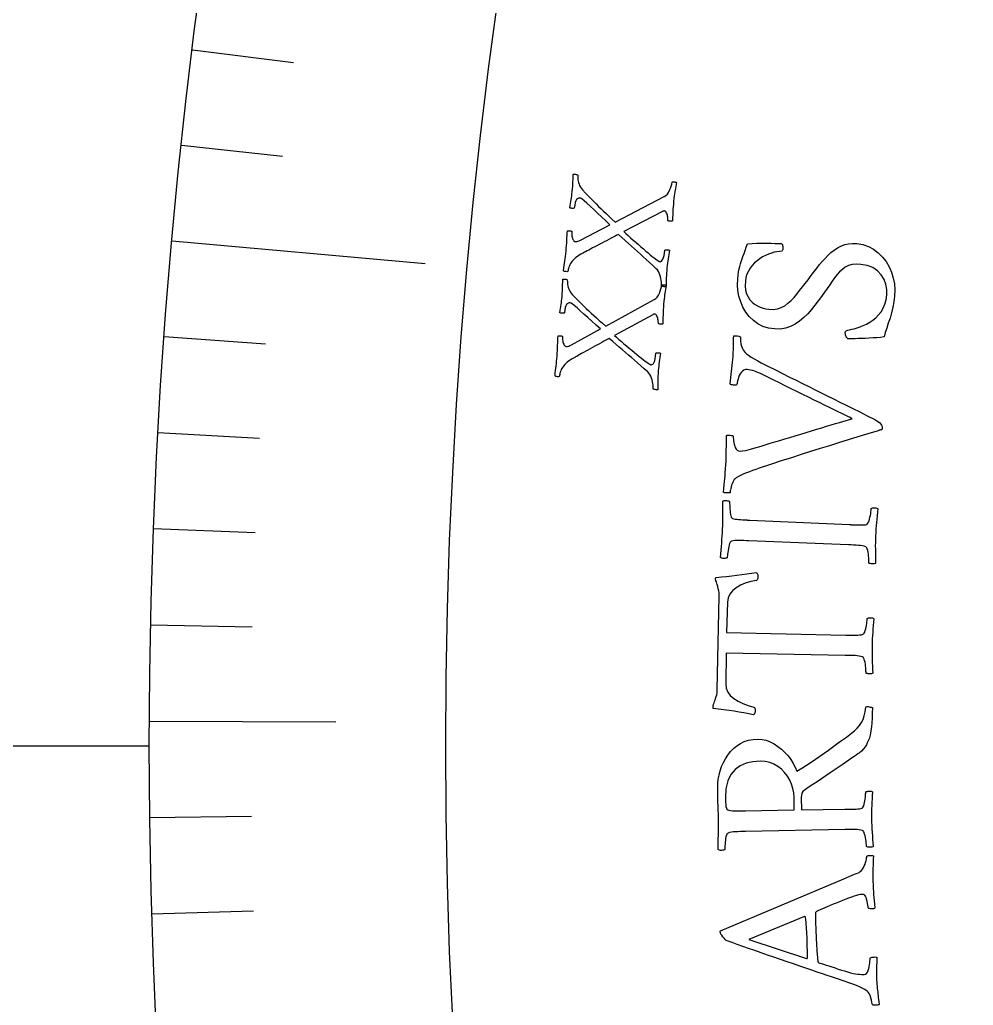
# Model space of a CAD drawing. Header units: millimetres. Extents: x -76 to 76, y -76 to 86.
# Drawn here: x -61.81 to -51.55, y -2.79 to 7.82 of the extents above; entities that cross this region are included whole.
import ezdxf

# ---------------------------------------------------------------- set-up
doc = ezdxf.new("R2010")
doc.units = ezdxf.units.MM
for name, color, linetype in [('CUT_OUTER', 1, 'Continuous'), ('ENGRAVE', 7, 'Continuous'), ('ENGRAVE_FINE', 8, 'Continuous'), ('TEXT', 5, 'Continuous')]:
    doc.layers.add(name, color=color, linetype=linetype)

msp = doc.modelspace()

# ---------------------------------------------------------------- linework, layer by layer
at = {"layer": 'CUT_OUTER'}
msp.add_arc((0.0001, -0.0001), 75.9999, 179.913117, 0.0001, dxfattribs=at)
at = {"layer": 'ENGRAVE'}
for points in [[(-60.1748, 5.4381), (-57.4499, 5.1919)], [(-60.4194, 0.2685), (-58.413, 0.2596)], [(-68.78, 0), (-60.42, 0)]]:
    msp.add_lwpolyline(points, dxfattribs=at)
for radius in [74.48, 74.48, 72.485, 68.78, 68.78, 65.854, 60.42, 60.42, 57.228]:
    msp.add_circle((0, 0), radius, dxfattribs=at)
at = {"layer": 'ENGRAVE_FINE'}
for points in [[(-59.9536, 7.4929), (-58.8676, 7.3571)], [(-60.0729, 6.4667), (-58.9848, 6.3496)], [(-60.259, 4.4074), (-59.1676, 4.3275)], [(-60.3257, 3.3747), (-59.233, 3.3136)], [(-60.3747, 2.3405), (-59.2811, 2.2981)], [(-60.4059, 1.305), (-59.3118, 1.2813)], [(-60.4151, -0.7687), (-59.3208, -0.7547)], [(-60.393, -1.8062), (-59.2991, -1.7735)]]:
    msp.add_lwpolyline(points, dxfattribs=at)
at = {"layer": 'TEXT'}
for points in [[(-55.9334, 5.3274), (-55.9307, 5.358), (-55.9283, 5.3873), (-55.9264, 5.4153), (-55.925, 5.442), (-55.9237, 5.468), (-55.9223, 5.4938), (-55.9208, 5.5193), (-55.9192, 5.5446), (-55.9148, 5.5457), (-55.9087, 5.5462), (-55.901, 5.5461), (-55.8915, 5.5454), (-55.8826, 5.5441), (-55.8763, 5.5421), (-55.8727, 5.5396), (-55.8717, 5.5364), (-55.8721, 5.5296), (-55.8722, 5.5212), (-55.8718, 5.5112), (-55.8711, 5.4997), (-55.8697, 5.4875), (-55.8674, 5.4757), (-55.8642, 5.4643), (-55.8601, 5.4532), (-55.8547, 5.4435), (-55.8477, 5.4362), (-55.8391, 5.4315), (-55.8288, 5.4292), (-55.8185, 5.4295), (-55.8065, 5.4322), (-55.7928, 5.4374), (-55.7773, 5.4451), (-55.4608, 5.6102), (-55.5066, 5.6526), (-55.551, 5.6941), (-55.5939, 5.7346), (-55.6354, 5.7742), (-55.674, 5.8106), (-55.7082, 5.8419), (-55.7379, 5.8679), (-55.7632, 5.8887), (-55.7672, 5.8915), (-55.7713, 5.8937), (-55.7755, 5.8954), (-55.7796, 5.8966), (-55.7834, 5.8973), (-55.7864, 5.8979), (-55.7885, 5.8983), (-55.7898, 5.8985), (-55.7961, 5.8979), (-55.8031, 5.8947), (-55.8109, 5.8889), (-55.8193, 5.8806), (-55.8274, 5.8678), (-55.8343, 5.8486), (-55.8399, 5.8228), (-55.8442, 5.7906), (-55.8464, 5.7885), (-55.8508, 5.7871), (-55.8574, 5.7866), (-55.8662, 5.7868), (-55.8753, 5.7875), (-55.883, 5.7887), (-55.8893, 5.7903), (-55.8941, 5.7923), (-55.8899, 5.8165), (-55.886, 5.8393), (-55.8823, 5.8608), (-55.8788, 5.8808), (-55.8756, 5.9006), (-55.8726, 5.9215), (-55.8698, 5.9433), (-55.8672, 5.9662), (-55.864, 5.9978), (-55.8615, 6.0268), (-55.8597, 6.0533), (-55.8586, 6.0773), (-55.8579, 6.099), (-55.8571, 6.1187), (-55.8564, 6.1365), (-55.8556, 6.1523), (-55.8514, 6.1534), (-55.8459, 6.154), (-55.8392, 6.1542), (-55.8313, 6.154), (-55.8233, 6.1529), (-55.8165, 6.1508), (-55.8109, 6.1476), (-55.8065, 6.1434), (-55.8068, 6.1386), (-55.8068, 6.1314), (-55.8065, 6.1215), (-55.806, 6.1092), (-55.8047, 6.0952), (-55.8022, 6.0803), (-55.7985, 6.0647), (-55.7936, 6.0484), (-55.7871, 6.0319), (-55.7788, 6.016), (-55.7685, 6.0006), (-55.7563, 5.9858), (-55.7225, 5.9509), (-55.6911, 5.9184), (-55.6619, 5.8882), (-55.6351, 5.8604), (-55.6093, 5.8339), (-55.5832, 5.8077), (-55.5569, 5.7818), (-55.5303, 5.7563), (-55.5023, 5.7298), (-55.4718, 5.7012), (-55.4386, 5.6703), (-55.4028, 5.6373), (-54.8769, 5.9137), (-54.8588, 5.9254), (-54.8429, 5.9406), (-54.8293, 5.9592), (-54.8178, 5.9812), (-54.8085, 6.0046), (-54.8011, 6.0271), (-54.7958, 6.0487), (-54.7926, 6.0695), (-54.7882, 6.0712), (-54.7824, 6.072), (-54.7751, 6.0719), (-54.7665, 6.0709), (-54.7581, 6.0695), (-54.7517, 6.0682), (-54.7472, 6.067), (-54.7446, 6.0659), (-54.7489, 6.0424), (-54.7529, 6.0205), (-54.7565, 6.0003), (-54.7599, 5.9818), (-54.7631, 5.9631), (-54.7661, 5.9426), (-54.7691, 5.92), (-54.7719, 5.8956), (-54.7753, 5.8619), (-54.7782, 5.8304), (-54.7805, 5.8011), (-54.7822, 5.774), (-54.7837, 5.7468), (-54.7853, 5.7175), (-54.7871, 5.6859), (-54.7889, 5.652), (-54.7935, 5.6495), (-54.7997, 5.648), (-54.8075, 5.6475), (-54.8169, 5.648), (-54.8258, 5.6494), (-54.8321, 5.6513), (-54.8357, 5.6538), (-54.8367, 5.6569), (-54.8364, 5.6629), (-54.8366, 5.6704), (-54.8373, 5.6797), (-54.8384, 5.6906), (-54.8401, 5.7022), (-54.8427, 5.7136), (-54.846, 5.7247), (-54.8501, 5.7356), (-54.855, 5.7451), (-54.8606, 5.7522), (-54.8671, 5.7567), (-54.8744, 5.7588), (-54.8763, 5.7588), (-54.8785, 5.7586), (-54.8811, 5.758), (-54.8841, 5.7572), (-54.887, 5.7562), (-54.8897, 5.755), (-54.892, 5.7537), (-54.8941, 5.7522), (-55.3128, 5.5381), (-55.2892, 5.5164), (-55.2644, 5.4938), (-55.2382, 5.4703), (-55.2107, 5.4459), (-55.1827, 5.4213), (-55.1549, 5.3971), (-55.1275, 5.3732), (-55.1003, 5.3497), (-55.074, 5.3272), (-55.0493, 5.3065), (-55.0261, 5.2874), (-55.0045, 5.2699), (-54.9853, 5.2546), (-54.9693, 5.242), (-54.9564, 5.2321), (-54.9468, 5.2249), (-54.9449, 5.2237), (-54.9427, 5.2223), (-54.9401, 5.2207), (-54.937, 5.2188), (-54.9336, 5.217), (-54.93, 5.2155), (-54.9261, 5.2145), (-54.922, 5.2139), (-54.9143, 5.215), (-54.9065, 5.2198), (-54.8988, 5.2281), (-54.891, 5.2402), (-54.8838, 5.2566), (-54.8777, 5.2783), (-54.8726, 5.3053), (-54.8687, 5.3375), (-54.8643, 5.3394), (-54.8585, 5.3406), (-54.8512, 5.3411), (-54.8425, 5.341), (-54.8341, 5.3403), (-54.8276, 5.3393), (-54.8231, 5.338), (-54.8205, 5.3363), (-54.8244, 5.3134), (-54.8282, 5.2903), (-54.8319, 5.267), (-54.8355, 5.2434), (-54.8389, 5.2199), (-54.8419, 5.1965), (-54.8446, 5.1733), (-54.847, 5.1502), (-54.8497, 5.1191), (-54.8519, 5.0903), (-54.8535, 5.0638), (-54.8546, 5.0396), (-54.8554, 5.0163), (-54.8561, 4.9926), (-54.8568, 4.9685), (-54.8573, 4.9439), (-54.8623, 4.943), (-54.8684, 4.9429), (-54.8756, 4.9438), (-54.8839, 4.9454), (-54.8918, 4.9474), (-54.898, 4.949), (-54.9023, 4.9505), (-54.9049, 4.9516), (-54.9048, 4.9568), (-54.9051, 4.9655), (-54.9059, 4.9779), (-54.9071, 4.9938), (-54.9091, 5.0119), (-54.9123, 5.0307), (-54.9168, 5.0503), (-54.9224, 5.0707), (-54.9296, 5.0904), (-54.9386, 5.108), (-54.9494, 5.1235), (-54.962, 5.137), (-54.9992, 5.1715), (-55.0349, 5.2044), (-55.069, 5.2357), (-55.1015, 5.2654), (-55.1333, 5.2943), (-55.1652, 5.323), (-55.1971, 5.3517), (-55.2292, 5.3804), (-55.262, 5.4096), (-55.296, 5.4403), (-55.3313, 5.4722), (-55.3678, 5.5055), (-55.3851, 5.497), (-55.4043, 5.4873), (-55.4255, 5.4763), (-55.4486, 5.4642), (-55.473, 5.4513), (-55.4979, 5.4382), (-55.5234, 5.425), (-55.5495, 5.4116), (-55.5753, 5.3982), (-55.6003, 5.3852), (-55.6244, 5.3725), (-55.6475, 5.3602), (-55.6692, 5.3486), (-55.6889, 5.3381), (-55.7065, 5.3287), (-55.7221, 5.3204), (-55.7348, 5.3136), (-55.7438, 5.3087), (-55.7493, 5.3058), (-55.7511, 5.3048), (-55.7734, 5.2932), (-55.7934, 5.2816), (-55.811, 5.2701), (-55.8262, 5.2588), (-55.8399, 5.2468), (-55.8531, 5.2336), (-55.8657, 5.2191), (-55.8779, 5.2034), (-55.8853, 5.1924), (-55.8919, 5.1805), (-55.8975, 5.1677), (-55.9023, 5.1542), (-55.9061, 5.1409), (-55.9091, 5.1292), (-55.9111, 5.1191), (-55.9123, 5.1105), (-55.9139, 5.1076), (-55.9179, 5.1058), (-55.9244, 5.1051), (-55.9334, 5.1055), (-55.9428, 5.1068), (-55.9504, 5.1088), (-55.9562, 5.1115), (-55.9601, 5.1149), (-55.9565, 5.1449), (-55.9529, 5.1726), (-55.9494, 5.198), (-55.946, 5.2211), (-55.9427, 5.2442), (-55.9395, 5.2697), (-55.9364, 5.2974), (-55.9334, 5.3274)], [(-54.0852, 5.0285), (-54.081, 5.0673), (-54.076, 5.1026), (-54.0701, 5.1344), (-54.0635, 5.1626), (-54.056, 5.1891), (-54.0477, 5.2159), (-54.0385, 5.243), (-54.0285, 5.2702), (-54.0176, 5.2993), (-54.0057, 5.3317), (-53.9928, 5.3675), (-53.9788, 5.4067), (-53.929, 5.4092), (-53.8785, 5.4108), (-53.8272, 5.4115), (-53.7753, 5.4113), (-53.7263, 5.4106), (-53.6839, 5.4097), (-53.6482, 5.4086), (-53.6191, 5.4074), (-53.6131, 5.4066), (-53.6083, 5.403), (-53.6045, 5.3966), (-53.6018, 5.3873), (-53.6, 5.3771), (-53.5988, 5.368), (-53.5984, 5.3599), (-53.5987, 5.3529), (-53.6002, 5.3443), (-53.6029, 5.3369), (-53.6068, 5.3306), (-53.6118, 5.3253), (-53.6362, 5.3238), (-53.6628, 5.3199), (-53.6916, 5.3135), (-53.7225, 5.3048), (-53.7543, 5.2935), (-53.7858, 5.2798), (-53.8168, 5.2635), (-53.8474, 5.2447), (-53.8767, 5.2233), (-53.9038, 5.1994), (-53.9287, 5.173), (-53.9515, 5.144), (-53.9709, 5.1124), (-53.9858, 5.0783), (-53.9963, 5.0416), (-54.0023, 5.0023), (-54.0041, 4.9525), (-54, 4.9078), (-53.9898, 4.8681), (-53.9737, 4.8335), (-53.9531, 4.8035), (-53.9296, 4.7776), (-53.9031, 4.7556), (-53.8737, 4.7377), (-53.8428, 4.7235), (-53.8119, 4.7126), (-53.7811, 4.705), (-53.7503, 4.7006), (-53.7021, 4.6998), (-53.6575, 4.706), (-53.6164, 4.7191), (-53.5789, 4.7393), (-53.5441, 4.7648), (-53.5108, 4.794), (-53.479, 4.8269), (-53.4489, 4.8636), (-53.4194, 4.9021), (-53.3895, 4.9406), (-53.3592, 4.9793), (-53.3286, 5.0181), (-53.3059, 5.0481), (-53.2821, 5.0795), (-53.2571, 5.1124), (-53.231, 5.1469), (-53.2037, 5.1816), (-53.1752, 5.2156), (-53.1454, 5.2488), (-53.1144, 5.2811), (-53.0818, 5.3113), (-53.0476, 5.3381), (-53.0115, 5.3614), (-52.9737, 5.3812), (-52.934, 5.3964), (-52.8925, 5.406), (-52.8492, 5.4098), (-52.804, 5.4079), (-52.7387, 5.3965), (-52.6782, 5.376), (-52.6228, 5.3466), (-52.5722, 5.3083), (-52.5273, 5.2631), (-52.4886, 5.2131), (-52.4562, 5.1584), (-52.43, 5.0989), (-52.4106, 5.0365), (-52.3985, 4.9732), (-52.3936, 4.9088), (-52.3961, 4.8433), (-52.4035, 4.7818), (-52.4143, 4.7217), (-52.4284, 4.663), (-52.4459, 4.6058), (-52.4643, 4.5506), (-52.4811, 4.4984), (-52.4963, 4.449), (-52.5099, 4.4025), (-52.5483, 4.3983), (-52.588, 4.3946), (-52.629, 4.3915), (-52.6712, 4.389), (-52.7127, 4.387), (-52.7515, 4.3854), (-52.7878, 4.3843), (-52.8214, 4.3835), (-52.8507, 4.3831), (-52.8738, 4.383), (-52.8907, 4.3832), (-52.9015, 4.3837), (-52.9071, 4.3909), (-52.9122, 4.3985), (-52.9168, 4.4065), (-52.9208, 4.415), (-52.9241, 4.4237), (-52.9262, 4.4326), (-52.9271, 4.4414), (-52.9269, 4.4504), (-52.9246, 4.4607), (-52.9196, 4.4685), (-52.9119, 4.4738), (-52.9015, 4.4766), (-52.8814, 4.4799), (-52.8578, 4.4849), (-52.8307, 4.4917), (-52.8, 4.5003), (-52.7672, 4.5111), (-52.7336, 4.5248), (-52.6993, 4.5414), (-52.6643, 4.5607), (-52.6301, 4.5832), (-52.5984, 4.6095), (-52.569, 4.6395), (-52.542, 4.6732), (-52.5188, 4.7113), (-52.5008, 4.7545), (-52.4879, 4.8028), (-52.4802, 4.8562), (-52.4799, 4.9145), (-52.4899, 4.97), (-52.5104, 5.0226), (-52.5412, 5.0725), (-52.5819, 5.1158), (-52.6317, 5.1488), (-52.6909, 5.1715), (-52.7593, 5.1838), (-52.8092, 5.1858), (-52.8539, 5.1812), (-52.8935, 5.1701), (-52.9279, 5.1525), (-52.9588, 5.1298), (-52.9882, 5.1033), (-53.016, 5.0731), (-53.0422, 5.0391), (-53.068, 5.0026), (-53.0945, 4.9646), (-53.1217, 4.9252), (-53.1497, 4.8844), (-53.1831, 4.839), (-53.2178, 4.7928), (-53.2541, 4.7459), (-53.2918, 4.6983), (-53.3316, 4.6524), (-53.3741, 4.6107), (-53.4192, 4.5733), (-53.467, 4.5401), (-53.5179, 4.5136), (-53.5721, 4.4961), (-53.6298, 4.4877), (-53.691, 4.4884), (-53.7551, 4.4983), (-53.8142, 4.5168), (-53.8682, 4.5439), (-53.9171, 4.5797), (-53.9603, 4.6223), (-53.9975, 4.6699), (-54.0285, 4.7224), (-54.0534, 4.7799), (-54.0718, 4.8405), (-54.0832, 4.9021), (-54.0877, 4.9648), (-54.0852, 5.0285)], [(-56.0296, 4.1968), (-56.0275, 4.2274), (-56.0257, 4.2567), (-56.0244, 4.2848), (-56.0235, 4.3115), (-56.0227, 4.3376), (-56.0218, 4.3634), (-56.0208, 4.3889), (-56.0198, 4.4143), (-56.0154, 4.4154), (-56.0093, 4.4161), (-56.0016, 4.4161), (-55.9921, 4.4156), (-55.9832, 4.4144), (-55.9769, 4.4126), (-55.9732, 4.4102), (-55.9721, 4.407), (-55.9724, 4.4002), (-55.9723, 4.3918), (-55.9717, 4.3818), (-55.9707, 4.3703), (-55.9691, 4.3582), (-55.9666, 4.3464), (-55.9631, 4.335), (-55.9588, 4.324), (-55.9533, 4.3144), (-55.9461, 4.3073), (-55.9374, 4.3027), (-55.9271, 4.3006), (-55.9168, 4.3012), (-55.9048, 4.3042), (-55.8912, 4.3096), (-55.8758, 4.3176), (-55.5627, 4.4891), (-55.6094, 4.5306), (-55.6546, 4.5711), (-55.6984, 4.6108), (-55.7407, 4.6495), (-55.78, 4.6852), (-55.8148, 4.7157), (-55.845, 4.7411), (-55.8708, 4.7614), (-55.8748, 4.7641), (-55.879, 4.7663), (-55.8831, 4.7679), (-55.8874, 4.7689), (-55.8912, 4.7696), (-55.8941, 4.7702), (-55.8963, 4.7705), (-55.8975, 4.7707), (-55.9038, 4.7699), (-55.9108, 4.7666), (-55.9184, 4.7607), (-55.9267, 4.7522), (-55.9345, 4.7393), (-55.941, 4.7198), (-55.9461, 4.694), (-55.9498, 4.6617), (-55.952, 4.6595), (-55.9563, 4.6581), (-55.9629, 4.6574), (-55.9717, 4.6574), (-55.9808, 4.658), (-55.9885, 4.659), (-55.9948, 4.6605), (-55.9997, 4.6623), (-55.996, 4.6867), (-55.9925, 4.7096), (-55.9892, 4.7311), (-55.9862, 4.7512), (-55.9834, 4.7711), (-55.9808, 4.792), (-55.9784, 4.8139), (-55.9763, 4.8368), (-55.9737, 4.8684), (-55.9718, 4.8975), (-55.9706, 4.9241), (-55.97, 4.948), (-55.9697, 4.9697), (-55.9693, 4.9895), (-55.9689, 5.0072), (-55.9685, 5.023), (-55.9643, 5.0242), (-55.9588, 5.025), (-55.9521, 5.0253), (-55.9441, 5.0252), (-55.9362, 5.0243), (-55.9293, 5.0224), (-55.9237, 5.0193), (-55.9192, 5.0151), (-55.9194, 5.0104), (-55.9192, 5.0031), (-55.9187, 4.9933), (-55.918, 4.981), (-55.9164, 4.967), (-55.9136, 4.9522), (-55.9096, 4.9367), (-55.9044, 4.9204), (-55.8976, 4.9041), (-55.8889, 4.8883), (-55.8783, 4.8732), (-55.8658, 4.8586), (-55.8313, 4.8244), (-55.7992, 4.7925), (-55.7694, 4.763), (-55.7421, 4.7357), (-55.7157, 4.7097), (-55.6892, 4.684), (-55.6623, 4.6587), (-55.6352, 4.6337), (-55.6067, 4.6078), (-55.5756, 4.5798), (-55.5418, 4.5496), (-55.5054, 4.5173), (-54.9851, 4.8043), (-54.9673, 4.8164), (-54.9517, 4.8319), (-54.9384, 4.8507), (-54.9274, 4.873), (-54.9185, 4.8966), (-54.9117, 4.9192), (-54.9068, 4.9409), (-54.904, 4.9618), (-54.8996, 4.9636), (-54.8938, 4.9645), (-54.8866, 4.9646), (-54.8779, 4.9637), (-54.8695, 4.9625), (-54.8631, 4.9613), (-54.8585, 4.9602), (-54.8559, 4.9592), (-54.8597, 4.9355), (-54.8633, 4.9136), (-54.8665, 4.8933), (-54.8695, 4.8747), (-54.8723, 4.856), (-54.875, 4.8354), (-54.8774, 4.8128), (-54.8797, 4.7883), (-54.8825, 4.7545), (-54.8848, 4.723), (-54.8865, 4.6936), (-54.8876, 4.6665), (-54.8886, 4.6393), (-54.8896, 4.61), (-54.8907, 4.5783), (-54.8919, 4.5444), (-54.8964, 4.5418), (-54.9025, 4.5402), (-54.9103, 4.5395), (-54.9198, 4.5399), (-54.9287, 4.5411), (-54.935, 4.5429), (-54.9387, 4.5453), (-54.9397, 4.5484), (-54.9396, 4.5543), (-54.9399, 4.5619), (-54.9408, 4.5711), (-54.9421, 4.582), (-54.9441, 4.5936), (-54.9469, 4.6049), (-54.9504, 4.616), (-54.9547, 4.6268), (-54.9598, 4.6362), (-54.9656, 4.6431), (-54.9722, 4.6475), (-54.9795, 4.6494), (-54.9814, 4.6494), (-54.9836, 4.6491), (-54.9862, 4.6486), (-54.9891, 4.6477), (-54.9921, 4.6466), (-54.9947, 4.6454), (-54.997, 4.644), (-54.999, 4.6425), (-55.4133, 4.42), (-55.3894, 4.3987), (-55.3641, 4.3766), (-55.3374, 4.3536), (-55.3094, 4.3298), (-55.2809, 4.3058), (-55.2527, 4.2821), (-55.2247, 4.2588), (-55.1971, 4.2359), (-55.1704, 4.214), (-55.1452, 4.1937), (-55.1217, 4.1751), (-55.0997, 4.1581), (-55.0802, 4.1432), (-55.0639, 4.1309), (-55.0509, 4.1213), (-55.0411, 4.1142), (-55.0392, 4.1131), (-55.037, 4.1117), (-55.0343, 4.1102), (-55.0312, 4.1083), (-55.0278, 4.1066), (-55.0241, 4.1052), (-55.0202, 4.1043), (-55.016, 4.1038), (-55.0084, 4.105), (-55.0007, 4.1099), (-54.9932, 4.1184), (-54.9856, 4.1306), (-54.9787, 4.1472), (-54.9731, 4.169), (-54.9686, 4.1961), (-54.9653, 4.2284), (-54.961, 4.2304), (-54.9552, 4.2317), (-54.9479, 4.2324), (-54.9392, 4.2324), (-54.9307, 4.2319), (-54.9242, 4.231), (-54.9197, 4.2298), (-54.9171, 4.2281), (-54.9206, 4.2052), (-54.9239, 4.182), (-54.9271, 4.1586), (-54.9302, 4.135), (-54.9331, 4.1114), (-54.9357, 4.0879), (-54.9379, 4.0647), (-54.9398, 4.0416), (-54.9419, 4.0104), (-54.9435, 3.9816), (-54.9446, 3.955), (-54.9452, 3.9308), (-54.9455, 3.9075), (-54.9458, 3.8838), (-54.9459, 3.8596), (-54.946, 3.8351), (-54.9509, 3.8341), (-54.957, 3.8339), (-54.9642, 3.8346), (-54.9726, 3.8361), (-54.9806, 3.8379), (-54.9867, 3.8394), (-54.9911, 3.8407), (-54.9937, 3.8418), (-54.9937, 3.847), (-54.9942, 3.8558), (-54.9952, 3.8681), (-54.9967, 3.884), (-54.9991, 3.902), (-55.0027, 3.9208), (-55.0076, 3.9403), (-55.0136, 3.9605), (-55.0212, 3.9801), (-55.0305, 3.9975), (-55.0416, 4.0128), (-55.0545, 4.026), (-55.0924, 4.0598), (-55.1288, 4.092), (-55.1635, 4.1226), (-55.1966, 4.1516), (-55.229, 4.1798), (-55.2614, 4.2079), (-55.2939, 4.236), (-55.3266, 4.2639), (-55.3599, 4.2926), (-55.3946, 4.3225), (-55.4305, 4.3537), (-55.4677, 4.3863), (-55.4848, 4.3775), (-55.5038, 4.3673), (-55.5248, 4.3559), (-55.5476, 4.3433), (-55.5718, 4.3299), (-55.5964, 4.3164), (-55.6217, 4.3026), (-55.6474, 4.2887), (-55.673, 4.2748), (-55.6977, 4.2613), (-55.7215, 4.2482), (-55.7444, 4.2354), (-55.7659, 4.2233), (-55.7853, 4.2124), (-55.8027, 4.2026), (-55.8181, 4.194), (-55.8307, 4.187), (-55.8397, 4.1819), (-55.8451, 4.1789), (-55.8469, 4.1779), (-55.869, 4.1658), (-55.8887, 4.1538), (-55.906, 4.142), (-55.921, 4.1303), (-55.9344, 4.1181), (-55.9474, 4.1046), (-55.9597, 4.0899), (-55.9716, 4.0739), (-55.9788, 4.0627), (-55.9851, 4.0507), (-55.9905, 4.0379), (-55.9949, 4.0242), (-55.9985, 4.0109), (-56.0013, 3.9992), (-56.0031, 3.989), (-56.0041, 3.9804), (-56.0056, 3.9775), (-56.0096, 3.9756), (-56.0161, 3.9747), (-56.0251, 3.9749), (-56.0345, 3.976), (-56.0421, 3.9779), (-56.048, 3.9805), (-56.052, 3.9838), (-56.049, 4.0139), (-56.046, 4.0416), (-56.043, 4.0671), (-56.0401, 4.0903), (-56.0372, 4.1134), (-56.0345, 4.1389), (-56.032, 4.1667), (-56.0296, 4.1968)], [(-54.2135, 3.0247), (-54.2114, 3.0664), (-54.2098, 3.1075), (-54.2087, 3.148), (-54.208, 3.1878), (-54.2076, 3.2271), (-54.2069, 3.2662), (-54.2061, 3.3048), (-54.2051, 3.3432), (-54.1987, 3.345), (-54.1898, 3.3458), (-54.1786, 3.3457), (-54.1651, 3.3446), (-54.152, 3.3428), (-54.1424, 3.3403), (-54.1363, 3.3372), (-54.1335, 3.3335), (-54.1335, 3.3265), (-54.133, 3.316), (-54.1318, 3.302), (-54.1301, 3.2846), (-54.1273, 3.2656), (-54.1233, 3.247), (-54.1179, 3.2288), (-54.1113, 3.211), (-54.1026, 3.1956), (-54.0912, 3.1842), (-54.0772, 3.177), (-54.0606, 3.1739), (-54.0344, 3.1753), (-53.9969, 3.1819), (-53.9482, 3.1938), (-53.8882, 3.2109), (-53.8569, 3.2204), (-53.8209, 3.2314), (-53.7801, 3.2439), (-53.7345, 3.2579), (-53.6853, 3.273), (-53.6337, 3.2887), (-53.5796, 3.305), (-53.523, 3.3219), (-53.4652, 3.3392), (-53.4073, 3.3566), (-53.3495, 3.3742), (-53.2916, 3.3918), (-53.2349, 3.4091), (-53.1805, 3.4255), (-53.1284, 3.441), (-53.0786, 3.4557), (-53.0321, 3.4693), (-52.9901, 3.4816), (-52.9526, 3.4925), (-52.9194, 3.502), (-52.8921, 3.5099), (-52.8718, 3.5159), (-52.8585, 3.5199), (-52.8523, 3.522), (-52.8608, 3.5266), (-52.8763, 3.5346), (-52.8989, 3.5459), (-52.9284, 3.5606), (-52.9638, 3.578), (-53.0037, 3.5976), (-53.0481, 3.6192), (-53.097, 3.643), (-53.1495, 3.6685), (-53.2047, 3.6954), (-53.2624, 3.7236), (-53.3229, 3.7533), (-53.3848, 3.7837), (-53.4472, 3.8144), (-53.5101, 3.8454), (-53.5734, 3.8766), (-53.636, 3.9075), (-53.6967, 3.9375), (-53.7556, 3.9666), (-53.8125, 3.9948), (-53.834, 4.0053), (-53.8562, 4.0151), (-53.8791, 4.0244), (-53.9026, 4.033), (-53.9256, 4.0405), (-53.9468, 4.0462), (-53.9662, 4.0501), (-53.9838, 4.0522), (-54.0032, 4.0515), (-54.0204, 4.0461), (-54.0353, 4.0361), (-54.048, 4.0215), (-54.0588, 4.0042), (-54.0681, 3.9861), (-54.0758, 3.9673), (-54.0819, 3.9476), (-54.0866, 3.9291), (-54.0901, 3.9136), (-54.0925, 3.9012), (-54.0937, 3.8918), (-54.0981, 3.8875), (-54.1055, 3.8848), (-54.1158, 3.8835), (-54.1291, 3.8838), (-54.1426, 3.8855), (-54.1536, 3.8882), (-54.1621, 3.8921), (-54.1681, 3.8972), (-54.1642, 3.932), (-54.1602, 3.9659), (-54.1561, 3.9987), (-54.1519, 4.0306), (-54.1478, 4.0624), (-54.1441, 4.0953), (-54.1408, 4.1292), (-54.1379, 4.1641), (-54.1358, 4.1927), (-54.1341, 4.2182), (-54.1327, 4.2406), (-54.1318, 4.2599), (-54.1311, 4.2776), (-54.1306, 4.2951), (-54.1303, 4.3125), (-54.1301, 4.3297), (-54.1299, 4.3479), (-54.1296, 4.368), (-54.1291, 4.39), (-54.1284, 4.4141), (-54.1219, 4.4157), (-54.1128, 4.4161), (-54.1012, 4.4153), (-54.0872, 4.4134), (-54.0738, 4.4108), (-54.0644, 4.4082), (-54.0588, 4.4056), (-54.057, 4.403), (-54.0571, 4.3925), (-54.0559, 4.3769), (-54.0536, 4.356), (-54.05, 4.3299), (-54.0441, 4.3025), (-54.0348, 4.2776), (-54.0221, 4.2553), (-54.0059, 4.2355), (-53.9907, 4.2216), (-53.9692, 4.2054), (-53.9412, 4.1868), (-53.9067, 4.166), (-53.8694, 4.1446), (-53.8328, 4.1245), (-53.7969, 4.1056), (-53.7617, 4.088), (-53.68, 4.0472), (-53.6018, 4.0082), (-53.527, 3.9711), (-53.4555, 3.9358), (-53.3864, 3.9016), (-53.3185, 3.8679), (-53.2519, 3.8347), (-53.1865, 3.8019), (-53.1211, 3.7692), (-53.0544, 3.736), (-52.9864, 3.7023), (-52.9172, 3.668), (-52.8455, 3.6325), (-52.77, 3.5949), (-52.6908, 3.5552), (-52.6078, 3.5134), (-52.586, 3.5015), (-52.5681, 3.4893), (-52.5541, 3.477), (-52.544, 3.4644), (-52.5369, 3.4517), (-52.5321, 3.439), (-52.5296, 3.4263), (-52.5293, 3.4136), (-52.5305, 3.41), (-52.5339, 3.4068), (-52.5393, 3.4042), (-52.5468, 3.4019), (-52.5547, 3.3999), (-52.5616, 3.3978), (-52.5673, 3.3956), (-52.5718, 3.3933), (-52.6844, 3.359), (-52.7931, 3.3257), (-52.8981, 3.2935), (-52.9992, 3.2623), (-53.0989, 3.2315), (-53.1993, 3.2003), (-53.3006, 3.1686), (-53.4027, 3.1365), (-53.5077, 3.1031), (-53.6181, 3.0674), (-53.7337, 3.0294), (-53.8546, 2.989), (-53.8917, 2.9767), (-53.9268, 2.9645), (-53.96, 2.9523), (-53.9913, 2.9401), (-54.021, 2.9276), (-54.0494, 2.9141), (-54.0766, 2.8997), (-54.1026, 2.8844), (-54.1128, 2.8771), (-54.1222, 2.8671), (-54.1308, 2.8544), (-54.1385, 2.839), (-54.1453, 2.8223), (-54.1512, 2.8058), (-54.1561, 2.7893), (-54.16, 2.773), (-54.163, 2.7578), (-54.1653, 2.7447), (-54.1668, 2.7336), (-54.1676, 2.7247), (-54.1698, 2.7237), (-54.1763, 2.7232), (-54.1872, 2.7232), (-54.2024, 2.7238), (-54.2177, 2.7248), (-54.229, 2.7258), (-54.2363, 2.727), (-54.2396, 2.7283), (-54.236, 2.7711), (-54.2325, 2.81), (-54.229, 2.8451), (-54.2255, 2.8765), (-54.2221, 2.9078), (-54.219, 2.943), (-54.2161, 2.982), (-54.2135, 3.0247)], [(-54.2477, 2.3336), (-54.2463, 2.3715), (-54.2453, 2.4089), (-54.2449, 2.4458), (-54.2449, 2.4823), (-54.2451, 2.5189), (-54.245, 2.5564), (-54.2447, 2.5946), (-54.2442, 2.6337), (-54.2379, 2.6379), (-54.2297, 2.6406), (-54.2197, 2.6417), (-54.2078, 2.6412), (-54.1959, 2.6395), (-54.1861, 2.6371), (-54.1782, 2.634), (-54.1722, 2.6302), (-54.1725, 2.6207), (-54.1724, 2.6079), (-54.1719, 2.5917), (-54.1712, 2.5723), (-54.17, 2.5515), (-54.1682, 2.5314), (-54.166, 2.5119), (-54.1633, 2.493), (-54.1597, 2.4764), (-54.1549, 2.4637), (-54.1491, 2.4549), (-54.142, 2.45), (-54.1284, 2.4458), (-54.1127, 2.4424), (-54.0951, 2.4397), (-54.0756, 2.4378), (-54.0546, 2.4362), (-54.0326, 2.4348), (-54.0096, 2.4336), (-53.9856, 2.4324), (-53.9818, 2.4322), (-53.9779, 2.4321), (-53.9741, 2.4319), (-53.9702, 2.4317), (-53.9664, 2.4315), (-53.9625, 2.4314), (-53.9586, 2.4312), (-53.9548, 2.431), (-52.8824, 2.3827), (-52.8786, 2.3825), (-52.8747, 2.3823), (-52.8709, 2.3822), (-52.867, 2.382), (-52.8631, 2.3818), (-52.8593, 2.3816), (-52.8554, 2.3815), (-52.8516, 2.3813), (-52.8277, 2.3803), (-52.8049, 2.3795), (-52.7833, 2.3789), (-52.7628, 2.3786), (-52.7437, 2.3788), (-52.7263, 2.3798), (-52.7107, 2.3818), (-52.6968, 2.3846), (-52.6903, 2.3887), (-52.684, 2.3968), (-52.6778, 2.4086), (-52.6718, 2.4244), (-52.6662, 2.4423), (-52.6614, 2.461), (-52.6574, 2.4803), (-52.6541, 2.5002), (-52.6515, 2.519), (-52.6495, 2.5346), (-52.6482, 2.547), (-52.6475, 2.5562), (-52.6413, 2.5593), (-52.6331, 2.5616), (-52.623, 2.5629), (-52.6111, 2.5634), (-52.5992, 2.5627), (-52.5893, 2.5607), (-52.5814, 2.5574), (-52.5755, 2.5527), (-52.5799, 2.515), (-52.5839, 2.4781), (-52.5878, 2.442), (-52.5915, 2.4066), (-52.5947, 2.3714), (-52.5975, 2.3357), (-52.5999, 2.2995), (-52.6017, 2.2628), (-52.603, 2.2269), (-52.6038, 2.1907), (-52.6041, 2.1542), (-52.6039, 2.1173), (-52.6034, 2.0801), (-52.6027, 2.0426), (-52.6018, 2.0048), (-52.6007, 1.9666), (-52.607, 1.9624), (-52.6151, 1.9598), (-52.6252, 1.9587), (-52.6371, 1.959), (-52.6489, 1.9605), (-52.6588, 1.9627), (-52.6668, 1.9656), (-52.6728, 1.9693), (-52.6726, 1.9786), (-52.6729, 1.991), (-52.6735, 2.0067), (-52.6745, 2.0256), (-52.676, 2.0459), (-52.6784, 2.0657), (-52.6816, 2.0851), (-52.6856, 2.104), (-52.6902, 2.1206), (-52.6954, 2.1328), (-52.701, 2.1408), (-52.7071, 2.1445), (-52.7235, 2.1497), (-52.7422, 2.1539), (-52.7631, 2.1571), (-52.7864, 2.1593), (-52.8113, 2.1608), (-52.8372, 2.1623), (-52.864, 2.1636), (-52.8918, 2.1649), (-53.9643, 2.2088), (-53.9922, 2.2098), (-54.0193, 2.2107), (-54.0456, 2.2113), (-54.0711, 2.2118), (-54.0951, 2.2116), (-54.1166, 2.2101), (-54.1358, 2.2073), (-54.1526, 2.2033), (-54.16, 2.2001), (-54.1666, 2.1924), (-54.1724, 2.1802), (-54.1774, 2.1636), (-54.1818, 2.1444), (-54.1857, 2.1248), (-54.1892, 2.1046), (-54.1921, 2.0839), (-54.1946, 2.0646), (-54.1964, 2.0486), (-54.1976, 2.0358), (-54.1982, 2.0263), (-54.2044, 2.023), (-54.2126, 2.0206), (-54.2226, 2.0191), (-54.2345, 2.0185), (-54.2464, 2.019), (-54.2563, 2.0209), (-54.2643, 2.0243), (-54.2702, 2.029), (-54.2674, 2.0682), (-54.2643, 2.1071), (-54.2611, 2.1457), (-54.2578, 2.1839), (-54.2545, 2.2218), (-54.2518, 2.2594), (-54.2495, 2.2966), (-54.2477, 2.3336)], [(-54.2842, 1.6108), (-54.2845, 1.6278), (-54.2864, 1.6471), (-54.2897, 1.6688), (-54.2946, 1.6928), (-54.3002, 1.7163), (-54.3055, 1.7366), (-54.3106, 1.7535), (-54.3154, 1.7672), (-54.3196, 1.777), (-54.3226, 1.7852), (-54.3243, 1.7917), (-54.3248, 1.7965), (-54.3243, 1.8006), (-54.3232, 1.805), (-54.3214, 1.8097), (-54.319, 1.8147), (-54.2614, 1.8196), (-54.2047, 1.8251), (-54.149, 1.831), (-54.0942, 1.8374), (-54.0403, 1.8443), (-53.9874, 1.8518), (-53.9355, 1.8597), (-53.8845, 1.8682), (-53.8819, 1.865), (-53.8789, 1.8608), (-53.8757, 1.8556), (-53.8722, 1.8495), (-53.8693, 1.8425), (-53.8676, 1.8349), (-53.8672, 1.8268), (-53.8682, 1.818), (-53.8694, 1.8049), (-53.8722, 1.7946), (-53.8764, 1.7869), (-53.8822, 1.7818), (-53.9456, 1.7687), (-54.0037, 1.7512), (-54.0564, 1.7291), (-54.1037, 1.7026), (-54.143, 1.6713), (-54.1715, 1.6351), (-54.1891, 1.5939), (-54.1959, 1.5478), (-54.2043, 1.2221), (-52.9226, 1.1932), (-52.8948, 1.1926), (-52.8679, 1.1923), (-52.842, 1.1921), (-52.8171, 1.1921), (-52.7937, 1.1928), (-52.7726, 1.1946), (-52.7537, 1.1976), (-52.7371, 1.2018), (-52.7307, 1.2061), (-52.7245, 1.2143), (-52.7186, 1.2263), (-52.7129, 1.2421), (-52.7078, 1.2601), (-52.7034, 1.2786), (-52.6998, 1.2976), (-52.697, 1.3171), (-52.6948, 1.3354), (-52.6932, 1.3506), (-52.6922, 1.3628), (-52.6917, 1.3719), (-52.6855, 1.3752), (-52.6774, 1.3776), (-52.6674, 1.3792), (-52.6554, 1.3799), (-52.6435, 1.3795), (-52.6336, 1.3778), (-52.6256, 1.3746), (-52.6196, 1.3701), (-52.6231, 1.3323), (-52.6264, 1.2953), (-52.6294, 1.2591), (-52.6323, 1.2236), (-52.6348, 1.1884), (-52.6368, 1.1526), (-52.6383, 1.1164), (-52.6393, 1.0796), (-52.6398, 1.0438), (-52.6397, 1.0076), (-52.6392, 0.971), (-52.6382, 0.9342), (-52.6368, 0.897), (-52.6353, 0.8595), (-52.6336, 0.8217), (-52.6316, 0.7835), (-52.6378, 0.7792), (-52.6459, 0.7764), (-52.6559, 0.775), (-52.6678, 0.7751), (-52.6797, 0.7764), (-52.6896, 0.7783), (-52.6977, 0.7811), (-52.7037, 0.7846), (-52.7038, 0.7939), (-52.7044, 0.8063), (-52.7053, 0.822), (-52.7067, 0.8409), (-52.7087, 0.8611), (-52.7115, 0.8809), (-52.7151, 0.9002), (-52.7196, 0.919), (-52.7246, 0.9355), (-52.73, 0.9476), (-52.7358, 0.9555), (-52.742, 0.959), (-52.7585, 0.9639), (-52.7773, 0.9677), (-52.7983, 0.9704), (-52.8216, 0.972), (-52.8465, 0.973), (-52.8724, 0.9739), (-52.8993, 0.9746), (-52.9271, 0.9752), (-54.2088, 0.9988), (-54.2139, 0.6678), (-54.209, 0.6215), (-54.1931, 0.5796), (-54.1661, 0.5422), (-54.1281, 0.5094), (-54.0819, 0.4808), (-54.0301, 0.4561), (-53.9729, 0.4353), (-53.9101, 0.4185), (-53.9045, 0.4132), (-53.9005, 0.4054), (-53.8982, 0.3949), (-53.8975, 0.3819), (-53.8969, 0.3731), (-53.8976, 0.3652), (-53.8996, 0.3581), (-53.9028, 0.3519), (-53.9066, 0.3464), (-53.91, 0.3418), (-53.9131, 0.338), (-53.9158, 0.335), (-53.9664, 0.3454), (-54.018, 0.3552), (-54.0706, 0.3644), (-54.1241, 0.373), (-54.1786, 0.3811), (-54.234, 0.3888), (-54.2904, 0.3963), (-54.3478, 0.4035), (-54.3498, 0.4104), (-54.3506, 0.418), (-54.3503, 0.4262), (-54.3489, 0.4351), (-54.3468, 0.4438), (-54.3445, 0.4515), (-54.3422, 0.4582), (-54.3396, 0.464), (-54.3343, 0.477), (-54.3287, 0.4925), (-54.323, 0.5105), (-54.3171, 0.5309), (-54.3118, 0.5518), (-54.308, 0.5713), (-54.3057, 0.5893), (-54.3048, 0.6058)], [(-54.3011, -0.4468), (-54.2997, -0.403), (-54.2947, -0.3586), (-54.2861, -0.3135), (-54.274, -0.2677), (-54.2584, -0.2225), (-54.2396, -0.1792), (-54.2175, -0.1376), (-54.1922, -0.0979), (-54.1635, -0.0611), (-54.1315, -0.028), (-54.096, 0.0013), (-54.0571, 0.0267), (-54.0149, 0.0473), (-53.9693, 0.062), (-53.9203, 0.0708), (-53.8679, 0.0736), (-53.8232, 0.0704), (-53.7791, 0.0608), (-53.7357, 0.0449), (-53.6929, 0.0227), (-53.6517, -0.0045), (-53.6131, -0.0352), (-53.577, -0.0694), (-53.5435, -0.1071), (-53.5135, -0.147), (-53.4879, -0.1877), (-53.4668, -0.2292), (-53.4502, -0.2714), (-53.3962, -0.2378), (-53.3443, -0.205), (-53.2947, -0.1728), (-53.2474, -0.1414), (-53.2012, -0.11), (-53.1552, -0.078), (-53.1093, -0.0455), (-53.0635, -0.0123), (-53.0166, 0.022), (-52.9673, 0.0583), (-52.9155, 0.0964), (-52.8613, 0.1363), (-52.8274, 0.1636), (-52.798, 0.1921), (-52.7731, 0.2216), (-52.7527, 0.2523), (-52.7363, 0.286), (-52.7234, 0.3247), (-52.7139, 0.3683), (-52.7079, 0.4168), (-52.7016, 0.4209), (-52.6931, 0.4231), (-52.6823, 0.4233), (-52.6693, 0.4216), (-52.6566, 0.4191), (-52.6468, 0.417), (-52.6399, 0.4152), (-52.6359, 0.4137), (-52.6369, 0.3539), (-52.6389, 0.2993), (-52.642, 0.25), (-52.6461, 0.2059), (-52.651, 0.1672), (-52.6563, 0.1342), (-52.6621, 0.1067), (-52.6683, 0.0847), (-52.6742, 0.0707), (-52.6815, 0.0541), (-52.6903, 0.035), (-52.7005, 0.0133), (-52.7137, -0.0095), (-52.7311, -0.032), (-52.7529, -0.0543), (-52.779, -0.0762), (-52.7917, -0.0855), (-52.8092, -0.098), (-52.8315, -0.1137), (-52.8587, -0.1327), (-52.8898, -0.1542), (-52.9242, -0.1777), (-52.9618, -0.2032), (-53.0025, -0.2306), (-53.0456, -0.2596), (-53.0901, -0.2895), (-53.136, -0.3205), (-53.1833, -0.3525), (-53.2311, -0.3848), (-53.2784, -0.4164), (-53.3252, -0.4475), (-53.3716, -0.4779), (-53.385, -0.4907), (-53.3944, -0.5079), (-53.4, -0.5296), (-53.4017, -0.5558), (-53.4002, -0.6878), (-52.9317, -0.6818), (-52.9278, -0.6817), (-52.924, -0.6817), (-52.9201, -0.6816), (-52.9162, -0.6816), (-52.9124, -0.6815), (-52.9085, -0.6815), (-52.9047, -0.6814), (-52.9008, -0.6814), (-52.8769, -0.681), (-52.8542, -0.6804), (-52.8325, -0.6798), (-52.812, -0.6789), (-52.793, -0.6777), (-52.7757, -0.6756), (-52.7602, -0.6728), (-52.7465, -0.6692), (-52.7403, -0.6646), (-52.7344, -0.6562), (-52.729, -0.644), (-52.7238, -0.628), (-52.7193, -0.6097), (-52.7156, -0.5908), (-52.7127, -0.5713), (-52.7105, -0.5512), (-52.709, -0.5323), (-52.708, -0.5167), (-52.7074, -0.5042), (-52.7072, -0.495), (-52.7011, -0.4915), (-52.6931, -0.4888), (-52.6832, -0.4868), (-52.6713, -0.4857), (-52.6594, -0.4857), (-52.6494, -0.4871), (-52.6413, -0.49), (-52.6352, -0.4943), (-52.6373, -0.5322), (-52.6392, -0.5693), (-52.641, -0.6056), (-52.6426, -0.641), (-52.6438, -0.6764), (-52.6446, -0.7122), (-52.6448, -0.7485), (-52.6445, -0.7852), (-52.6437, -0.8211), (-52.6424, -0.8573), (-52.6406, -0.8938), (-52.6383, -0.9306), (-52.6356, -0.9677), (-52.6327, -1.0051), (-52.6296, -1.0428), (-52.6264, -1.0809), (-52.6324, -1.0854), (-52.6404, -1.0885), (-52.6503, -1.0902), (-52.6622, -1.0905), (-52.6742, -1.0897), (-52.6842, -1.0881), (-52.6923, -1.0856), (-52.6984, -1.0823), (-52.6989, -1.0731), (-52.6998, -1.0607), (-52.7014, -1.045), (-52.7034, -1.0262), (-52.7061, -1.0061), (-52.7097, -0.9864), (-52.714, -0.9673), (-52.719, -0.9486), (-52.7246, -0.9323), (-52.7305, -0.9204), (-52.7366, -0.9127), (-52.7429, -0.9094), (-52.7595, -0.9051), (-52.7784, -0.902), (-52.7995, -0.9001), (-52.8229, -0.8993), (-52.8478, -0.8991), (-52.8737, -0.8992), (-52.9006, -0.8994), (-52.9284, -0.8998), (-54.0017, -0.9206), (-54.0296, -0.9212), (-54.0567, -0.9219), (-54.083, -0.9228), (-54.1085, -0.9238), (-54.1323, -0.9254), (-54.1538, -0.9281), (-54.1728, -0.932), (-54.1893, -0.937), (-54.1965, -0.9406), (-54.2027, -0.9487), (-54.2077, -0.9612), (-54.2118, -0.9781), (-54.2151, -0.9974), (-54.2178, -1.017), (-54.2201, -1.0369), (-54.2219, -1.0571), (-54.2232, -1.076), (-54.2241, -1.0917), (-54.2246, -1.1042), (-54.2246, -1.1137), (-54.2307, -1.1173), (-54.2386, -1.1202), (-54.2486, -1.1223), (-54.2605, -1.1236), (-54.2724, -1.1238), (-54.2824, -1.1224), (-54.2905, -1.1196), (-54.2967, -1.1152), (-54.2961, -1.0759), (-54.2953, -1.0372), (-54.2944, -0.9989), (-54.2932, -0.9611), (-54.2921, -0.9237), (-54.2916, -0.8864), (-54.2914, -0.8493), (-54.2918, -0.8124), (-54.2925, -0.7735), (-54.2935, -0.7332), (-54.2949, -0.6913), (-54.2965, -0.648), (-54.2982, -0.6024), (-54.2995, -0.5537), (-54.3005, -0.5018), (-54.3011, -0.4468)], [(-53.8445, -0.1638), (-53.9232, -0.1697), (-53.9944, -0.1869), (-54.0582, -0.2153), (-54.1145, -0.2551), (-54.1604, -0.3082), (-54.1929, -0.3766), (-54.2121, -0.4602), (-54.2177, -0.5591), (-54.2174, -0.5724), (-54.2168, -0.5889), (-54.2157, -0.6086), (-54.2144, -0.6313), (-54.2118, -0.653), (-54.2075, -0.6696), (-54.2012, -0.6811), (-54.1931, -0.6875), (-54.1794, -0.692), (-54.1618, -0.6953), (-54.1401, -0.6974), (-54.1144, -0.6983), (-54.0867, -0.6985), (-54.0587, -0.6986), (-54.0307, -0.6985), (-54.0024, -0.6982), (-53.4774, -0.6888), (-53.4789, -0.554), (-53.4822, -0.5054), (-53.4911, -0.4579), (-53.5056, -0.4116), (-53.5256, -0.3665), (-53.5507, -0.3239), (-53.5802, -0.2854), (-53.6141, -0.2509), (-53.6525, -0.2204), (-53.695, -0.1956), (-53.7412, -0.1778), (-53.791, -0.1673), (-53.8445, -0.1638)], [(-52.9347, -2.5331), (-52.9387, -2.5317), (-52.9508, -2.5277), (-52.9708, -2.5211), (-52.9989, -2.5117), (-53.0338, -2.5001), (-53.0745, -2.4866), (-53.1208, -2.4713), (-53.1729, -2.4541), (-53.2294, -2.4353), (-53.2891, -2.4151), (-53.3518, -2.3936), (-53.4176, -2.3707), (-53.4855, -2.347), (-53.5544, -2.3232), (-53.6242, -2.2991), (-53.6949, -2.2748), (-53.7654, -2.2507), (-53.8345, -2.2269), (-53.902, -2.2034), (-53.9681, -2.1803), (-54.0314, -2.1581), (-54.0909, -2.137), (-54.1464, -2.1173), (-54.198, -2.0989), (-54.2089, -2.0925), (-54.2205, -2.083), (-54.2329, -2.0704), (-54.2461, -2.0547), (-54.2579, -2.0384), (-54.2665, -2.0242), (-54.2718, -2.0119), (-54.2738, -2.0017), (-54.2738, -1.9993), (-54.2736, -1.9974), (-54.2733, -1.996), (-54.2728, -1.9951), (-54.2721, -1.9942), (-54.2712, -1.9927), (-54.2703, -1.9908), (-54.2691, -1.9884), (-52.9426, -1.4287), (-52.877, -1.4018), (-52.8279, -1.3815), (-52.7955, -1.3677), (-52.7795, -1.3604), (-52.7661, -1.3521), (-52.7537, -1.3408), (-52.7423, -1.3266), (-52.7319, -1.3093), (-52.7228, -1.2905), (-52.7151, -1.2718), (-52.7089, -1.2531), (-52.7041, -1.2345), (-52.7006, -1.2176), (-52.6981, -1.204), (-52.6966, -1.1938), (-52.6962, -1.187), (-52.689, -1.1826), (-52.6799, -1.1796), (-52.6691, -1.1783), (-52.6565, -1.1785), (-52.6443, -1.1795), (-52.6349, -1.1805), (-52.6282, -1.1817), (-52.6242, -1.1829), (-52.6259, -1.2189), (-52.6274, -1.2531), (-52.6288, -1.2853), (-52.63, -1.3157), (-52.631, -1.3465), (-52.6313, -1.3801), (-52.631, -1.4167), (-52.6302, -1.456), (-52.6288, -1.4976), (-52.627, -1.5354), (-52.6248, -1.5695), (-52.6222, -1.6), (-52.6192, -1.6305), (-52.616, -1.6646), (-52.6124, -1.7024), (-52.6086, -1.7438), (-52.6146, -1.7484), (-52.6225, -1.7516), (-52.6324, -1.7534), (-52.6443, -1.7539), (-52.6562, -1.7531), (-52.6663, -1.7511), (-52.6744, -1.748), (-52.6807, -1.7436), (-52.6817, -1.7305), (-52.6839, -1.7143), (-52.6874, -1.695), (-52.692, -1.6724), (-52.6976, -1.6502), (-52.7039, -1.6319), (-52.7109, -1.6174), (-52.7185, -1.6068), (-52.7248, -1.6025), (-52.7329, -1.5995), (-52.743, -1.5979), (-52.7549, -1.5977), (-52.7684, -1.5991), (-52.7859, -1.6028), (-52.8074, -1.6086), (-52.8328, -1.6167), (-52.8611, -1.6264), (-52.8911, -1.6374), (-52.9229, -1.6495), (-52.9563, -1.6628), (-52.9904, -1.6767), (-53.024, -1.6907), (-53.0571, -1.7046), (-53.0898, -1.7185), (-53.1207, -1.7318), (-53.1488, -1.744), (-53.174, -1.7549), (-53.1964, -1.7646), (-53.2148, -1.7725), (-53.2278, -1.7782), (-53.2357, -1.7816), (-53.2383, -1.7827), (-53.2386, -1.7831), (-53.2396, -1.7841), (-53.2411, -1.7857), (-53.2433, -1.7881), (-53.2455, -1.7907), (-53.247, -1.7933), (-53.2479, -1.796), (-53.2481, -1.7986), (-53.2485, -1.8191), (-53.2485, -1.8418), (-53.2481, -1.8669), (-53.2473, -1.8941), (-53.2463, -1.922), (-53.2454, -1.9489), (-53.2444, -1.9749), (-53.2435, -1.9999), (-53.2432, -2.0063), (-53.243, -2.0128), (-53.2427, -2.0192), (-53.2425, -2.0257), (-53.2423, -2.032), (-53.242, -2.0379), (-53.2418, -2.0436), (-53.2416, -2.0489), (-53.2401, -2.0862), (-53.2385, -2.1205), (-53.2368, -2.1519), (-53.2351, -2.1804), (-53.233, -2.2094), (-53.2303, -2.2422), (-53.2269, -2.2789), (-53.2228, -2.3194), (-53.2225, -2.3209), (-53.2217, -2.3226), (-53.2204, -2.3247), (-53.2186, -2.327), (-53.2168, -2.3292), (-53.2155, -2.3307), (-53.2148, -2.3317), (-53.2145, -2.332), (-53.2112, -2.3331), (-53.2014, -2.3363), (-53.1851, -2.3416), (-53.1622, -2.3491), (-53.1349, -2.358), (-53.105, -2.3678), (-53.0727, -2.3784), (-53.038, -2.3899), (-53.0026, -2.4014), (-52.9684, -2.4122), (-52.9353, -2.4222), (-52.9034, -2.4314), (-52.8721, -2.4405), (-52.8434, -2.4475), (-52.8174, -2.4527), (-52.794, -2.4558), (-52.7732, -2.4577), (-52.7546, -2.4588), (-52.7383, -2.4592), (-52.7243, -2.459), (-52.711, -2.4559), (-52.6994, -2.4479), (-52.6894, -2.4351), (-52.6812, -2.4173), (-52.6744, -2.397), (-52.6692, -2.3765), (-52.6653, -2.3557), (-52.663, -2.3347), (-52.6616, -2.3155), (-52.6606, -2.3004), (-52.6601, -2.2892), (-52.6601, -2.2821), (-52.6563, -2.2796), (-52.6497, -2.2772), (-52.6404, -2.275), (-52.6283, -2.2731), (-52.6157, -2.2717), (-52.6049, -2.2714), (-52.5957, -2.2722), (-52.5883, -2.2739), (-52.5886, -2.2973), (-52.5889, -2.3189), (-52.5894, -2.3388), (-52.5898, -2.357), (-52.5903, -2.3742), (-52.5909, -2.3915), (-52.5914, -2.4087), (-52.5918, -2.426), (-52.5921, -2.4446), (-52.5919, -2.4659), (-52.5913, -2.4899), (-52.5902, -2.5166), (-52.5887, -2.5435), (-52.587, -2.5682), (-52.5851, -2.5906), (-52.583, -2.6107), (-52.5808, -2.6298), (-52.5785, -2.6488), (-52.5763, -2.6679), (-52.574, -2.6869), (-52.5717, -2.7072), (-52.5692, -2.7301), (-52.5666, -2.7555), (-52.5638, -2.7834), (-52.5677, -2.7859), (-52.5742, -2.7878), (-52.5836, -2.7893), (-52.5957, -2.7902), (-52.6083, -2.7906), (-52.6192, -2.7902), (-52.6284, -2.7891), (-52.6358, -2.7873), (-52.6372, -2.7738), (-52.6403, -2.7565), (-52.6451, -2.7352), (-52.6514, -2.7101), (-52.6594, -2.6853), (-52.6689, -2.6652), (-52.6799, -2.6499), (-52.6924, -2.6392), (-52.7185, -2.622), (-52.7459, -2.6063), (-52.7747, -2.5921), (-52.8049, -2.5794), (-52.8362, -2.5676), (-52.8682, -2.5559), (-52.9011, -2.5444), (-52.9347, -2.5331)], [(-53.9668, -2.0821), (-53.3452, -2.2885), (-53.3449, -2.2884), (-53.344, -2.2881), (-53.3424, -2.2877), (-53.3401, -2.287), (-53.3379, -2.2862), (-53.3363, -2.2852), (-53.3354, -2.2841), (-53.3352, -2.2829), (-53.335, -2.2571), (-53.3352, -2.2289), (-53.3356, -2.1982), (-53.3362, -2.1652), (-53.337, -2.1326), (-53.3377, -2.1034), (-53.3385, -2.0776), (-53.3393, -2.0553), (-53.3405, -2.0263), (-53.3421, -1.9987), (-53.3438, -1.9727), (-53.3459, -1.9481), (-53.348, -1.9237), (-53.3502, -1.8981), (-53.3525, -1.8714), (-53.3547, -1.8436), (-53.3552, -1.8412), (-53.3565, -1.8394), (-53.3585, -1.8381), (-53.3614, -1.8373), (-53.3642, -1.8369), (-53.3662, -1.8365), (-53.3675, -1.8363), (-53.3679, -1.8363)]]:
    msp.add_lwpolyline(points, close=True, dxfattribs=at)

doc.saveas('drawing.dxf')
